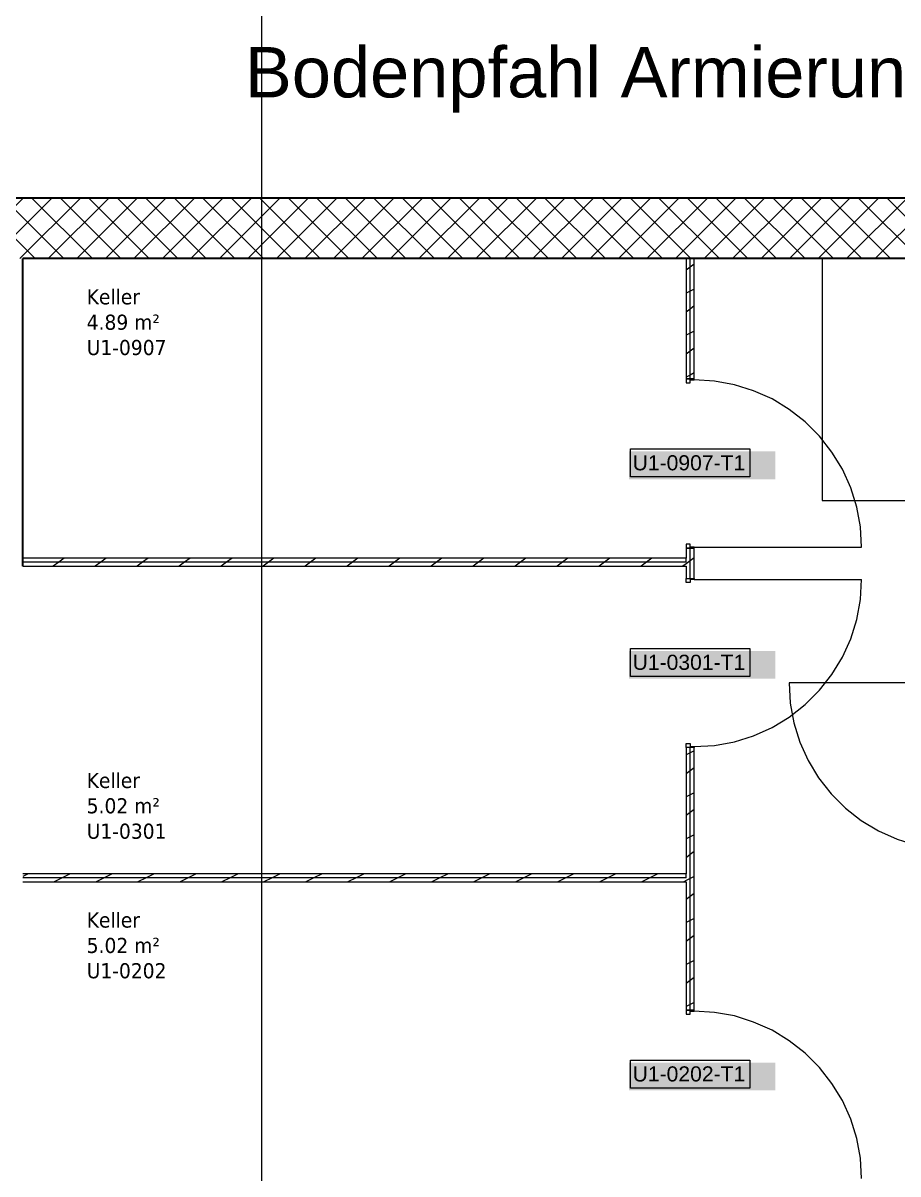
# Model space of a CAD drawing. Extents: x -1067 to 23308, y -6822 to 57810.
# Drawn here: x -79.1 to 7.7, y 353.5 to 467.8 of the extents above; entities that cross this region are included whole.
import ezdxf
from ezdxf.lldxf.tags import DXFTag

# ---------------------------------------------------------------- set-up
doc = ezdxf.new("R2010")
doc.units = 0
doc.layers.get('0').update_dxf_attribs({"lineweight": 13})
for name, color, linetype, lineweight in [('A-AREA-____-IDEN', 7, 'Continuous', 5), ('A-DETL-GENF-HDLN', 7, '_Verdeckte Linien_', 9), ('A-DOOR-____-IDEN', 7, 'Continuous', 5), ('A-DOOR-FRAM-MCUT', 7, 'Continuous', 9), ('A-DOOR-OPNG-OTLN', 7, 'Continuous', 9), ('A-WALL-____-MCUT', 7, 'Continuous', 35), ('A-WALL-____-PATT', 7, 'Continuous', 35), ('A-WALL-FNSH-MCUT', 7, 'Continuous', 35), ('S-GRID-____-OTLN', 7, 'Continuous', 5)]:
    doc.layers.add(name, color=color, linetype=linetype, lineweight=lineweight)
doc.layers.add('EL01_WAN_Blitzschutz Text', color=1, linetype='Continuous', lineweight=13, true_color=0xff0000)
doc.styles.get("Standard").update_dxf_attribs({"font": 'arial.ttf'})
tags = doc.linetypes.add('_Rasterlinie_', pattern=[0.375, 0.2, -0.05, 0.075, -0.05]).pattern_tags.tags
tags[10:11] = [DXFTag(74, 4), DXFTag(75, 0), DXFTag(340, '0'), DXFTag(46, 1.0), DXFTag(50, 0.0), DXFTag(44, 0.0), DXFTag(45, 0.0)]
tags[8:9] = [DXFTag(74, 4), DXFTag(75, 0), DXFTag(340, '0'), DXFTag(46, 1.0), DXFTag(50, 0.0), DXFTag(44, 0.0), DXFTag(45, 0.0)]
tags[6:7] = [DXFTag(74, 4), DXFTag(75, 0), DXFTag(340, '0'), DXFTag(46, 1.0), DXFTag(50, 0.0), DXFTag(44, 0.0), DXFTag(45, 0.0)]
tags[4:5] = [DXFTag(74, 4), DXFTag(75, 0), DXFTag(340, '0'), DXFTag(46, 1.0), DXFTag(50, 0.0), DXFTag(44, 0.0), DXFTag(45, 0.0)]
tags = doc.linetypes.add('_Verdeckte Linien_', pattern=[0.15, 0.1, -0.05]).pattern_tags.tags
tags[6:7] = [DXFTag(74, 4), DXFTag(75, 0), DXFTag(340, '0'), DXFTag(46, 1.0), DXFTag(50, 0.0), DXFTag(44, 0.0), DXFTag(45, 0.0)]
tags[4:5] = [DXFTag(74, 4), DXFTag(75, 0), DXFTag(340, '0'), DXFTag(46, 1.0), DXFTag(50, 0.0), DXFTag(44, 0.0), DXFTag(45, 0.0)]

# ---------------------------------------------------------------- blocks, each defined once
blk = doc.blocks.new('Referenz-A0UJ2E68XE', base_point=(-1062.18, -175.86))
at = {"layer": 'A-DETL-GENF-HDLN', "color": 0, "linetype": '_Verdeckte Linien_', "ltscale": 0.13}
for p, q in [((13.2, 444.38), (0.2, 444.38)), ((0.2, 444.38), (0.2, 420.38)), ((0.2, 420.38), (32.2, 420.38))]:
    blk.add_line(p, q, dxfattribs=at)
at = {"layer": 'A-DOOR-____-IDEN', "color": 0, "linetype": 'Continuous', "ltscale": 0.13}
for p, q in [((-18.82, 425.49), (-6.98, 425.49)), ((-18.82, 422.71), (-18.82, 425.49)), ((-6.98, 425.49), (-6.98, 422.71)), ((-6.98, 422.71), (-18.82, 422.71)), ((-18.82, 405.69), (-6.98, 405.69)), ((-18.82, 402.91), (-18.82, 405.69)), ((-6.98, 405.69), (-6.98, 402.91)), ((-6.98, 402.91), (-18.82, 402.91)), ((-18.82, 364.84), (-6.98, 364.84)), ((-18.82, 362.06), (-18.82, 364.84)), ((-6.98, 364.84), (-6.98, 362.06)), ((-6.98, 362.06), (-18.82, 362.06))]:
    blk.add_line(p, q, dxfattribs=at)
at = {"layer": 'A-DOOR-____-IDEN', "color": 7, "linetype": 'Continuous', "ltscale": 0.13, "true_color": 0xffffff}
for points in [[(-18.99, 422.48), (-4.45, 422.48), (-18.99, 425.24)], [(-4.45, 422.48), (-18.99, 425.24), (-4.45, 425.24)], [(-18.99, 402.68), (-4.45, 402.68), (-18.99, 405.44)], [(-4.45, 402.68), (-18.99, 405.44), (-4.45, 405.44)], [(-18.99, 361.83), (-4.45, 361.83), (-18.99, 364.59)], [(-4.45, 361.83), (-18.99, 364.59), (-4.45, 364.59)]]:
    blk.add_solid(points, dxfattribs=at)
at = {"layer": 'A-DOOR-FRAM-MCUT', "color": 0, "linetype": 'Continuous', "ltscale": 0.13}
for p, q in [((-12.5, 432.45), (-13.3, 432.45)), ((-13.3, 432.45), (-13.3, 432.05)), ((-13.3, 432.05), (-12.9, 432.05)), ((-12.9, 432.05), (-12.9, 432.35)), ((-12.9, 432.35), (-12.5, 432.35)), ((-12.5, 432.35), (-12.5, 432.45)), ((-12.9, 416.05), (-13.3, 416.05)), ((-13.3, 416.05), (-13.3, 415.65)), ((-12.9, 415.75), (-12.9, 416.05)), ((-13.3, 415.65), (-12.5, 415.65)), ((-12.5, 415.75), (-12.9, 415.75)), ((-12.5, 415.65), (-12.5, 415.75)), ((-13.3, 412.65), (-12.5, 412.65)), ((-13.3, 412.25), (-13.3, 412.65)), ((-12.9, 412.55), (-12.9, 412.25)), ((-12.5, 412.55), (-12.9, 412.55)), ((-12.5, 412.65), (-12.5, 412.55)), ((-12.9, 412.25), (-13.3, 412.25)), ((-13.3, 396.25), (-12.9, 396.25)), ((-13.3, 395.85), (-13.3, 396.25)), ((-12.5, 395.85), (-13.3, 395.85)), ((-12.9, 396.25), (-12.9, 395.95)), ((-12.9, 395.95), (-12.5, 395.95)), ((-12.5, 395.95), (-12.5, 395.85)), ((-12.5, 369.8), (-13.3, 369.8)), ((-13.3, 369.8), (-13.3, 369.4)), ((-13.3, 369.4), (-12.9, 369.4)), ((-12.9, 369.4), (-12.9, 369.7)), ((-12.9, 369.7), (-12.5, 369.7)), ((-12.5, 369.7), (-12.5, 369.8))]:
    blk.add_line(p, q, dxfattribs=at)
at = {"layer": 'A-DOOR-OPNG-OTLN', "color": 0, "linetype": 'Continuous', "ltscale": 0.13}
for p, q in [((-10.5, 432.23), (-12.5, 432.35)), ((-8.52, 431.87), (-10.5, 432.23)), ((-6.61, 431.27), (-8.52, 431.87)), ((-4.78, 430.45), (-6.61, 431.27)), ((-3.07, 429.41), (-4.78, 430.45)), ((-1.49, 428.18), (-3.07, 429.41)), ((-0.07, 426.76), (-1.49, 428.18)), ((1.16, 425.18), (-0.07, 426.76)), ((2.2, 423.47), (1.16, 425.18)), ((3.02, 421.64), (2.2, 423.47)), ((3.62, 419.72), (3.02, 421.64)), ((3.98, 417.75), (3.62, 419.72)), ((4.1, 415.75), (3.98, 417.75)), ((-12.5, 415.75), (4.1, 415.75)), ((-12.5, 412.55), (4.1, 412.55)), ((3.98, 410.55), (4.1, 412.55)), ((3.62, 408.58), (3.98, 410.55)), ((3.02, 406.66), (3.62, 408.58)), ((2.2, 404.84), (3.02, 406.66)), ((1.16, 403.12), (2.2, 404.84)), ((13.5, 402.28), (-3.1, 402.28)), ((-3.1, 402.28), (-2.98, 400.27)), ((-0.07, 401.54), (1.16, 403.12)), ((-1.49, 400.13), (-0.07, 401.54)), ((-3.07, 398.89), (-1.49, 400.13)), ((-2.98, 400.27), (-2.61, 398.3)), ((-4.78, 397.85), (-3.07, 398.89)), ((-6.61, 397.03), (-4.78, 397.85)), ((-2.61, 398.3), (-2.02, 396.39)), ((-10.5, 396.07), (-8.52, 396.43)), ((-8.52, 396.43), (-6.61, 397.03)), ((-2.02, 396.39), (-1.2, 394.56)), ((-12.5, 395.95), (-10.5, 396.07)), ((-1.2, 394.56), (-0.16, 392.85)), ((-0.16, 392.85), (1.08, 391.27)), ((1.08, 391.27), (2.5, 389.85)), ((2.5, 389.85), (4.07, 388.61)), ((4.07, 388.61), (5.79, 387.58)), ((5.79, 387.58), (7.62, 386.75)), ((7.62, 386.75), (9.53, 386.16)), ((-10.5, 369.58), (-12.5, 369.7)), ((-8.52, 369.22), (-10.5, 369.58)), ((-6.61, 368.62), (-8.52, 369.22)), ((-4.78, 367.8), (-6.61, 368.62)), ((-3.07, 366.76), (-4.78, 367.8)), ((-1.49, 365.53), (-3.07, 366.76)), ((-0.07, 364.11), (-1.49, 365.53)), ((1.16, 362.53), (-0.07, 364.11)), ((2.2, 360.82), (1.16, 362.53)), ((3.02, 358.99), (2.2, 360.82)), ((3.62, 357.07), (3.02, 358.99)), ((3.98, 355.1), (3.62, 357.07)), ((4.1, 353.1), (3.98, 355.1))]:
    blk.add_line(p, q, dxfattribs=at)
at = {"layer": 'A-WALL-____-MCUT', "color": 0, "linetype": 'Continuous', "ltscale": 0.35}
for p, q in [((178.3, 450.38), (-831.25, 450.38)), ((-79.1, 413.85), (-79.1, 444.38)), ((32.2, 444.38), (-79.1, 444.38))]:
    blk.add_line(p, q, dxfattribs=at)
at = {"layer": 'A-WALL-____-MCUT', "color": 0, "linetype": 'Continuous', "lineweight": 9, "ltscale": 0.13}
for p, q in [((-12.9, 432.45), (-12.9, 444.38)), ((-13.3, 414.25), (-13.3, 414.65)), ((-12.9, 412.65), (-12.9, 415.65)), ((-13.3, 414.25), (-79.1, 414.25)), ((-12.9, 369.8), (-12.9, 395.85)), ((-13.3, 382.93), (-79.1, 382.93)), ((-13.3, 382.93), (-13.3, 383.33))]:
    blk.add_line(p, q, dxfattribs=at)
at = {"layer": 'A-WALL-____-PATT', "color": 0, "linetype": 'Continuous', "lineweight": 9, "ltscale": 0.13}
for p, q in [((-85.07, 444.38), (-79.07, 450.38)), ((-77.88, 444.38), (-83.88, 450.38)), ((-82.24, 444.38), (-76.24, 450.38)), ((-75.05, 444.38), (-81.05, 450.38)), ((-79.41, 444.38), (-73.41, 450.38)), ((-72.22, 444.38), (-78.22, 450.38)), ((-76.59, 444.38), (-70.59, 450.38)), ((-69.39, 444.38), (-75.39, 450.38)), ((-73.76, 444.38), (-67.76, 450.38)), ((-66.57, 444.38), (-72.57, 450.38)), ((-70.93, 444.38), (-64.93, 450.38)), ((-63.74, 444.38), (-69.74, 450.38)), ((-68.1, 444.38), (-62.1, 450.38)), ((-60.91, 444.38), (-66.91, 450.38)), ((-65.27, 444.38), (-59.27, 450.38)), ((-58.08, 444.38), (-64.08, 450.38)), ((-62.44, 444.38), (-56.44, 450.38)), ((-55.25, 444.38), (-61.25, 450.38)), ((-59.61, 444.38), (-53.61, 450.38)), ((-52.42, 444.38), (-58.42, 450.38)), ((-56.79, 444.38), (-50.79, 450.38)), ((-49.6, 444.38), (-55.6, 450.38)), ((-53.96, 444.38), (-47.96, 450.38)), ((-46.77, 444.38), (-52.77, 450.38)), ((-51.13, 444.38), (-45.13, 450.38)), ((-43.94, 444.38), (-49.94, 450.38)), ((-48.3, 444.38), (-42.3, 450.38)), ((-41.11, 444.38), (-47.11, 450.38)), ((-45.47, 444.38), (-39.47, 450.38)), ((-38.28, 444.38), (-44.28, 450.38)), ((-42.64, 444.38), (-36.64, 450.38)), ((-35.45, 444.38), (-41.45, 450.38)), ((-39.82, 444.38), (-33.82, 450.38)), ((-32.62, 444.38), (-38.62, 450.38)), ((-36.99, 444.38), (-30.99, 450.38)), ((-29.8, 444.38), (-35.8, 450.38)), ((-34.16, 444.38), (-28.16, 450.38)), ((-26.97, 444.38), (-32.97, 450.38)), ((-31.33, 444.38), (-25.33, 450.38)), ((-24.14, 444.38), (-30.14, 450.38)), ((-28.5, 444.38), (-22.5, 450.38)), ((-21.31, 444.38), (-27.31, 450.38)), ((-25.67, 444.38), (-19.67, 450.38)), ((-18.48, 444.38), (-24.48, 450.38)), ((-22.84, 444.38), (-16.84, 450.38)), ((-15.65, 444.38), (-21.65, 450.38)), ((-20.02, 444.38), (-14.02, 450.38)), ((-12.83, 444.38), (-18.83, 450.38)), ((-17.19, 444.38), (-11.19, 450.38)), ((-10, 444.38), (-16, 450.38)), ((-14.36, 444.38), (-8.36, 450.38)), ((-7.17, 444.38), (-13.17, 450.38)), ((-11.53, 444.38), (-5.53, 450.38)), ((-4.34, 444.38), (-10.34, 450.38)), ((-8.7, 444.38), (-2.7, 450.38)), ((-1.51, 444.38), (-7.51, 450.38)), ((-5.87, 444.38), (0.13, 450.38)), ((1.32, 444.38), (-4.68, 450.38)), ((-3.05, 444.38), (2.95, 450.38)), ((4.14, 444.38), (-1.86, 450.38)), ((-0.22, 444.38), (5.78, 450.38)), ((6.97, 444.38), (0.97, 450.38)), ((2.61, 444.38), (8.61, 450.38)), ((9.8, 444.38), (3.8, 450.38)), ((5.44, 444.38), (11.44, 450.38)), ((12.63, 444.38), (6.63, 450.38)), ((-12.9, 443.54), (-13.3, 443.24)), ((-12.5, 443.84), (-12.9, 443.54)), ((-12.9, 441.16), (-13.3, 440.96)), ((-12.5, 441.36), (-12.9, 441.16)), ((-12.9, 439.38), (-13.3, 439.08)), ((-12.5, 439.68), (-12.9, 439.38)), ((-12.9, 436.99), (-13.3, 436.79)), ((-12.5, 437.19), (-12.9, 436.99)), ((-12.9, 435.21), (-13.3, 434.91)), ((-12.5, 435.51), (-12.9, 435.21)), ((-12.5, 433.03), (-12.9, 432.83)), ((-12.9, 432.83), (-13.3, 432.63)), ((-75.02, 414.65), (-75.56, 414.25)), ((-70.86, 414.65), (-71.39, 414.25)), ((-66.69, 414.65), (-67.23, 414.25)), ((-62.53, 414.65), (-63.06, 414.25)), ((-58.36, 414.65), (-58.9, 414.25)), ((-54.2, 414.65), (-54.73, 414.25)), ((-50.03, 414.65), (-50.57, 414.25)), ((-45.87, 414.65), (-46.4, 414.25)), ((-41.7, 414.65), (-42.24, 414.25)), ((-37.54, 414.65), (-38.07, 414.25)), ((-33.37, 414.65), (-33.91, 414.25)), ((-29.21, 414.65), (-29.74, 414.25)), ((-25.04, 414.65), (-25.58, 414.25)), ((-20.88, 414.65), (-21.41, 414.25)), ((-16.71, 414.65), (-17.25, 414.25)), ((-12.5, 414.69), (-12.9, 414.39)), ((-75.56, 414.25), (-76.09, 413.85)), ((-71.39, 414.25), (-71.93, 413.85)), ((-67.23, 414.25), (-67.76, 413.85)), ((-63.06, 414.25), (-63.6, 413.85)), ((-58.9, 414.25), (-59.43, 413.85)), ((-54.73, 414.25), (-55.27, 413.85)), ((-50.57, 414.25), (-51.1, 413.85)), ((-46.4, 414.25), (-46.94, 413.85)), ((-42.24, 414.25), (-42.77, 413.85)), ((-38.07, 414.25), (-38.61, 413.85)), ((-33.91, 414.25), (-34.44, 413.85)), ((-29.74, 414.25), (-30.28, 413.85)), ((-25.58, 414.25), (-26.11, 413.85)), ((-21.41, 414.25), (-21.95, 413.85)), ((-17.25, 414.25), (-17.78, 413.85)), ((-13.3, 414.09), (-13.62, 413.85)), ((-12.9, 414.39), (-13.3, 414.09)), ((-12.9, 395.34), (-13.3, 395.14)), ((-12.5, 395.54), (-12.9, 395.34)), ((-12.9, 393.56), (-13.3, 393.26)), ((-12.5, 393.86), (-12.9, 393.56)), ((-12.9, 391.18), (-13.3, 390.98)), ((-12.5, 391.38), (-12.9, 391.18)), ((-12.5, 389.7), (-12.9, 389.4)), ((-12.9, 389.4), (-13.3, 389.1)), ((-12.9, 387.01), (-13.3, 386.81)), ((-12.5, 387.21), (-12.9, 387.01)), ((-12.9, 385.23), (-13.3, 384.93)), ((-12.5, 385.53), (-12.9, 385.23)), ((-78.58, 383.33), (-79.1, 383.07)), ((-75.22, 382.93), (-76.02, 382.53)), ((-74.42, 383.33), (-75.22, 382.93)), ((-71.05, 382.93), (-71.85, 382.53)), ((-70.25, 383.33), (-71.05, 382.93)), ((-66.89, 382.93), (-67.69, 382.53)), ((-66.09, 383.33), (-66.89, 382.93)), ((-62.72, 382.93), (-63.52, 382.53)), ((-61.92, 383.33), (-62.72, 382.93)), ((-58.56, 382.93), (-59.36, 382.53)), ((-57.76, 383.33), (-58.56, 382.93)), ((-54.39, 382.93), (-55.19, 382.53)), ((-53.59, 383.33), (-54.39, 382.93)), ((-50.23, 382.93), (-51.03, 382.53)), ((-49.43, 383.33), (-50.23, 382.93)), ((-46.06, 382.93), (-46.86, 382.53)), ((-45.26, 383.33), (-46.06, 382.93)), ((-41.9, 382.93), (-42.7, 382.53)), ((-41.1, 383.33), (-41.9, 382.93)), ((-37.73, 382.93), (-38.53, 382.53)), ((-36.93, 383.33), (-37.73, 382.93)), ((-33.57, 382.93), (-34.37, 382.53)), ((-32.77, 383.33), (-33.57, 382.93)), ((-29.4, 382.93), (-30.2, 382.53)), ((-28.6, 383.33), (-29.4, 382.93)), ((-25.24, 382.93), (-26.04, 382.53)), ((-24.44, 383.33), (-25.24, 382.93)), ((-21.07, 382.93), (-21.87, 382.53)), ((-20.27, 383.33), (-21.07, 382.93)), ((-16.91, 382.93), (-17.71, 382.53)), ((-16.11, 383.33), (-16.91, 382.93)), ((-12.9, 382.85), (-13.3, 382.65)), ((-12.5, 383.05), (-12.9, 382.85)), ((-13.3, 382.65), (-13.54, 382.53)), ((-12.9, 381.07), (-13.3, 380.77)), ((-12.5, 381.37), (-12.9, 381.07)), ((-12.9, 378.68), (-13.3, 378.48)), ((-12.5, 378.88), (-12.9, 378.68)), ((-12.5, 377.2), (-12.9, 376.9)), ((-12.9, 376.9), (-13.3, 376.6)), ((-12.5, 374.72), (-12.9, 374.52)), ((-12.9, 374.52), (-13.3, 374.32)), ((-12.9, 372.74), (-13.3, 372.44)), ((-12.5, 373.04), (-12.9, 372.74)), ((-12.9, 370.35), (-13.3, 370.15)), ((-12.5, 370.55), (-12.9, 370.35))]:
    blk.add_line(p, q, dxfattribs=at)
at = {"layer": 'A-WALL-FNSH-MCUT', "color": 0, "linetype": 'Continuous', "lineweight": 9, "ltscale": 0.13}
for p, q in [((-13.3, 444.38), (-13.3, 432.45)), ((-12.5, 432.45), (-12.5, 444.38)), ((-13.3, 432.45), (-12.5, 432.45)), ((-13.3, 414.65), (-79.1, 414.65)), ((-13.3, 415.65), (-13.3, 414.65)), ((-12.5, 415.65), (-13.3, 415.65)), ((-12.5, 412.65), (-12.5, 415.65)), ((-79.1, 413.85), (-13.3, 413.85)), ((-13.3, 413.85), (-13.3, 412.65)), ((-13.3, 412.65), (-12.5, 412.65)), ((-13.3, 395.85), (-13.3, 383.33)), ((-12.5, 395.85), (-13.3, 395.85)), ((-12.5, 369.8), (-12.5, 395.85)), ((-13.3, 383.33), (-79.1, 383.33)), ((-79.1, 382.53), (-13.3, 382.53)), ((-13.3, 382.53), (-13.3, 369.8)), ((-13.3, 369.8), (-12.5, 369.8))]:
    blk.add_line(p, q, dxfattribs=at)
at = {"layer": 'S-GRID-____-OTLN', "color": 0, "linetype": '_Rasterlinie_', "ltscale": 0.13}
blk.add_line((-55.4, -172.39), (-55.4, 546.38), dxfattribs=at)
at = {"layer": 'A-AREA-____-IDEN', "color": 0, "linetype": 'Continuous', "ltscale": 0.13, "char_height": 1.5, "attachment_point": 1}
for s, insert in [('{\\W0.9;\\fVerdana;Keller}', (-72.78, 441.34)), ('{\\W0.9;\\fVerdana;4.89 m²}', (-72.78, 438.82)), ('{\\W0.9;\\fVerdana;U1-0907}', (-72.78, 436.31)), ('{\\W0.9;\\fVerdana;Keller}', (-72.78, 393.34)), ('{\\W0.9;\\fVerdana;5.02 m²}', (-72.78, 390.83)), ('{\\W0.9;\\fVerdana;U1-0301}', (-72.78, 388.31)), ('{\\W0.9;\\fVerdana;Keller}', (-72.78, 379.49)), ('{\\W0.9;\\fVerdana;5.02 m²}', (-72.78, 376.97)), ('{\\W0.9;\\fVerdana;U1-0202}', (-72.78, 374.46))]:
    blk.add_mtext(s, dxfattribs=dict(at, insert=insert))
at = {"layer": 'A-DOOR-____-IDEN', "color": 0, "linetype": 'Continuous', "ltscale": 0.13, "char_height": 1.5, "attachment_point": 1}
for s, insert in [('{\\fArial;U1-0907-T1}', (-18.62, 424.87)), ('{\\fArial;U1-0301-T1}', (-18.62, 405.07)), ('{\\fArial;U1-0202-T1}', (-18.62, 364.22))]:
    blk.add_mtext(s, dxfattribs=dict(at, insert=insert))
blk = doc.blocks.new('Bauteilbeschriftung-A0UJ2E9QXE', base_point=(-57.09, 460.38))
at = {"color": 0, "linetype": 'ByBlock', "lineweight": -2, "ltscale": 0.13, "insert": (-57.09, 465.38), "char_height": 5, "attachment_point": 1}
blk.add_mtext('{\\fArial;Bodenpfahl Armierungsanschluss }', dxfattribs=at)

msp = doc.modelspace()

# ---------------------------------------------------------------- block references
at = {"color": 9, "lineweight": 25, "ltscale": 0.25, "true_color": 0xc0c0c0}
msp.add_blockref('Referenz-A0UJ2E68XE', (-1062.18, -175.86), dxfattribs=at)
at = {"layer": 'EL01_WAN_Blitzschutz Text', "linetype": 'ByBlock', "ltscale": 0.13}
msp.add_blockref('Bauteilbeschriftung-A0UJ2E9QXE', (-57.09, 460.38), dxfattribs=at)

doc.saveas('drawing.dxf')
